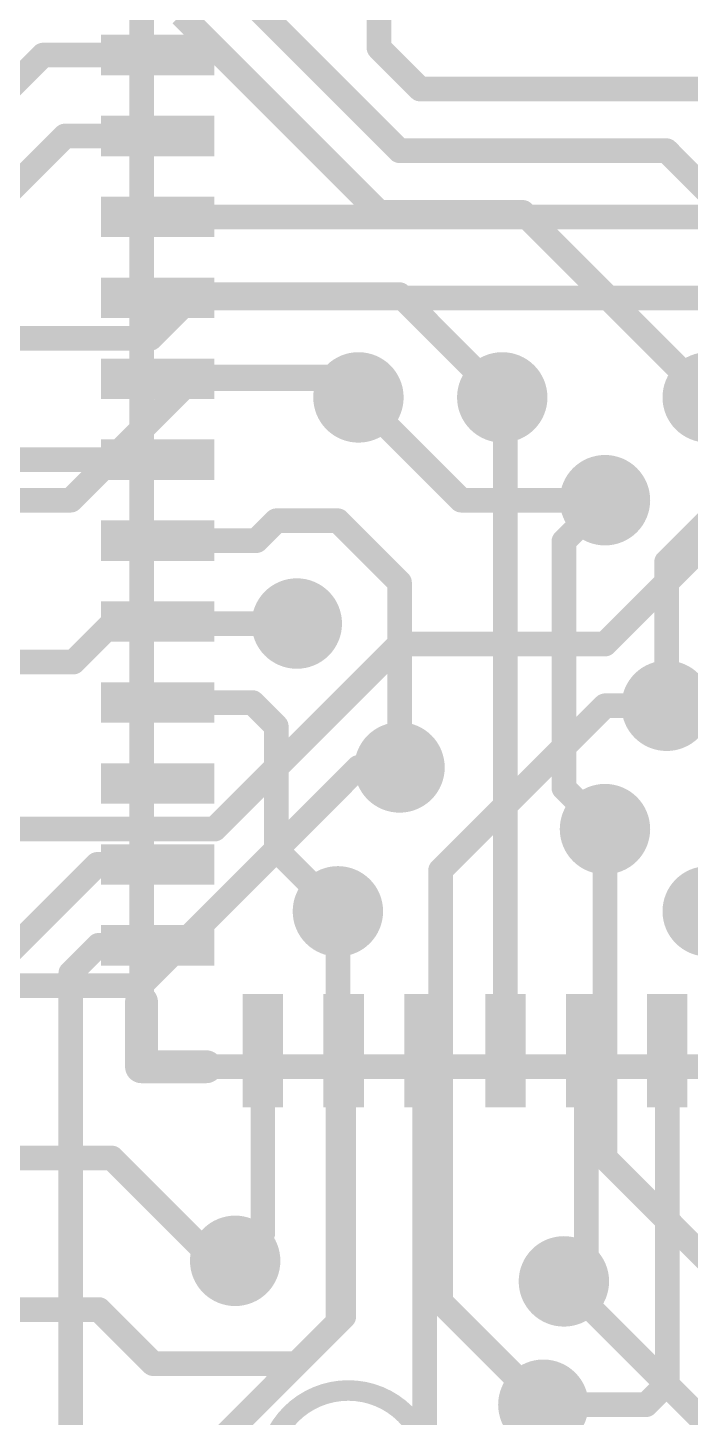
# Model space of a CAD drawing. Extents: x -34 to 73, y -65 to 31.
# Drawn here: x 25.26 to 29.36, y 9.7 to 18.29 of the extents above; entities that cross this region are included whole.
import ezdxf

# ---------------------------------------------------------------- set-up
doc = ezdxf.new("R2010")
doc.units = 0
for name, color, linetype in [('1', 12, 'CONTINUOUS'), ('16', 53, 'CONTINUOUS'), ('18', 110, 'CONTINUOUS'), ('21', 41, 'CONTINUOUS'), ('22', 40, 'CONTINUOUS'), ('51', 53, 'CONTINUOUS')]:
    doc.layers.add(name, color=color, linetype=linetype)

# ---------------------------------------------------------------- blocks, each defined once
blk = doc.blocks.new('RECT')
blk.add_solid([(-0.5, -0.5), (0.5, -0.5), (-0.5, 0.5), (0.5, 0.5)])
blk = doc.blocks.new('ROUNDV')
at = {"const_width": 0.5}
blk.add_lwpolyline([(0, -0.25, 1), (0, 0.25, 1), (0, -0.25)], format="xyb", dxfattribs=at)

msp = doc.modelspace()

# ---------------------------------------------------------------- linework, layer by layer
at = {"layer": '1', "const_width": 0.1524}
for points in [[(24.003, 16.764), (25.356, 18.117)], [(25.356, 18.117), (26.064, 18.117)], [(24.384, 16.51), (25.491, 17.617)], [(26.064, 17.617), (25.491, 17.617)], [(26.064, 17.117), (30.127, 17.117)], [(26.064, 16.617), (30.119, 16.617)], [(26.064, 16.117), (27.19, 16.117)], [(27.305, 16.002), (27.19, 16.117)], [(28.214, 15.982), (28.194, 16.002)], [(28.214, 11.967), (28.214, 15.982)], [(26.064, 15.617), (25.142, 15.617)], [(28.575, 15.113), (28.829, 15.367)], [(26.674, 15.117), (26.797, 15.24)], [(26.797, 15.24), (27.178, 15.24)], [(27.178, 15.24), (27.559, 14.859)], [(29.464, 15.24), (29.21, 14.986)], [(26.064, 15.117), (26.674, 15.117)], [(28.575, 13.589), (28.575, 15.113)], [(29.21, 14.986), (29.21, 14.097)], [(27.559, 14.859), (27.559, 13.716)], [(26.076, 14.605), (26.064, 14.617)], [(26.924, 14.605), (26.076, 14.605)], [(26.064, 14.117), (26.65, 14.117)], [(26.65, 14.117), (26.797, 13.97)], [(26.797, 13.97), (26.797, 13.208)], [(28.829, 13.335), (28.575, 13.589)], [(26.797, 13.208), (27.178, 12.827)], [(25.69, 13.117), (25.146, 12.573)], [(26.064, 13.117), (25.69, 13.117)], [(25.698, 12.617), (25.527, 12.446)], [(26.064, 12.617), (25.698, 12.617)], [(25.527, 12.446), (25.527, 8.636)], [(26.714, 10.839), (26.714, 11.967)], [(27.214, 10.323), (27.214, 11.967)], [(27.714, 9.299), (27.714, 11.967)], [(28.714, 11.967), (28.714, 10.68)], [(29.214, 11.967), (29.214, 9.91)], [(26.543, 10.668), (26.714, 10.839)], [(28.714, 10.68), (28.575, 10.541)], [(26.289, 9.398), (27.214, 10.323)], [(29.214, 9.91), (29.083, 9.779)], [(29.083, 9.779), (28.448, 9.779)]]:
    msp.add_lwpolyline(points, dxfattribs=at)
at = {"layer": '1', "const_width": 0.0762}
for points in [[(25.356, 18.1551, 1), (25.356, 18.0789)], [(25.3829, 18.0901, 1), (25.3291, 18.1439)], [(26.064, 18.0789, 1), (26.064, 18.1551)], [(25.491, 17.6551, 1), (25.491, 17.5789)], [(25.5179, 17.5901, 1), (25.4641, 17.6439)], [(26.064, 17.5789, 1), (26.064, 17.6551)], [(26.064, 17.1551, 1), (26.064, 17.0789)], [(26.064, 16.6551, 1), (26.064, 16.5789)], [(26.064, 16.1551, 1), (26.064, 16.0789)], [(27.2169, 16.1439, 1), (27.1631, 16.0901)], [(27.19, 16.0789, 1), (27.19, 16.1551)], [(27.2781, 15.9751, 1), (27.3319, 16.0289)], [(28.2209, 16.0289, 1), (28.1671, 15.9751)], [(28.2521, 15.982, 1), (28.1759, 15.982)], [(28.1871, 15.9551, 1), (28.2409, 16.0089)], [(26.064, 15.5789, 1), (26.064, 15.6551)], [(28.8559, 15.3401, 1), (28.8021, 15.3939)], [(26.797, 15.2781, 1), (26.797, 15.2019)], [(26.8239, 15.2131, 1), (26.7701, 15.2669)], [(27.2049, 15.2669, 1), (27.1511, 15.2131)], [(27.178, 15.2019, 1), (27.178, 15.2781)], [(26.064, 15.1551, 1), (26.064, 15.0789)], [(26.674, 15.0789, 1), (26.674, 15.1551)], [(26.6471, 15.1439, 1), (26.7009, 15.0901)], [(28.6131, 15.113, 1), (28.5369, 15.113)], [(28.5481, 15.1399, 1), (28.6019, 15.0861)], [(29.2481, 14.986, 1), (29.1719, 14.986)], [(29.1831, 15.0129, 1), (29.2369, 14.9591)], [(27.5971, 14.859, 1), (27.5209, 14.859)], [(27.5321, 14.8321, 1), (27.5859, 14.8859)], [(26.0909, 14.6439, 1), (26.0371, 14.5901)], [(26.076, 14.6431, 1), (26.076, 14.5669)], [(26.924, 14.5669, 1), (26.924, 14.6431)], [(26.0491, 14.5781, 1), (26.1029, 14.6319)], [(26.064, 14.1551, 1), (26.064, 14.0789)], [(26.6769, 14.1439, 1), (26.6231, 14.0901)], [(26.65, 14.0789, 1), (26.65, 14.1551)], [(29.1719, 14.097, 1), (29.2481, 14.097)], [(26.8351, 13.97, 1), (26.7589, 13.97)], [(26.7701, 13.9431, 1), (26.8239, 13.9969)], [(27.5209, 13.716, 1), (27.5971, 13.716)], [(28.6019, 13.6159, 1), (28.5481, 13.5621)], [(28.5369, 13.589, 1), (28.6131, 13.589)], [(28.8021, 13.3081, 1), (28.8559, 13.3619)], [(26.7589, 13.208, 1), (26.8351, 13.208)], [(26.8239, 13.2349, 1), (26.7701, 13.1811)], [(25.69, 13.1551, 1), (25.69, 13.0789)], [(25.7169, 13.0901, 1), (25.6631, 13.1439)], [(26.064, 13.0789, 1), (26.064, 13.1551)], [(27.1511, 12.8001, 1), (27.2049, 12.8539)], [(25.698, 12.6551, 1), (25.698, 12.5789)], [(25.7249, 12.5901, 1), (25.6711, 12.6439)], [(26.064, 12.5789, 1), (26.064, 12.6551)], [(25.5651, 12.446, 1), (25.4889, 12.446)], [(25.5001, 12.4729, 1), (25.5539, 12.4191)], [(26.7521, 11.967, 1), (26.6759, 11.967)], [(27.2521, 11.967, 1), (27.1759, 11.967)], [(27.7521, 11.967, 1), (27.6759, 11.967)], [(28.7521, 11.967, 1), (28.6759, 11.967)], [(29.2521, 11.967, 1), (29.1759, 11.967)], [(28.1759, 11.967, 1), (28.2521, 11.967)], [(26.7409, 10.8121, 1), (26.6871, 10.8659)], [(26.6759, 10.839, 1), (26.7521, 10.839)], [(26.5161, 10.6949, 1), (26.5699, 10.6411)], [(28.7409, 10.6531, 1), (28.6871, 10.7069)], [(28.6759, 10.68, 1), (28.7521, 10.68)], [(28.5481, 10.5679, 1), (28.6019, 10.5141)], [(27.2409, 10.2961, 1), (27.1871, 10.3499)], [(27.1759, 10.323, 1), (27.2521, 10.323)], [(29.2409, 9.8831, 1), (29.1871, 9.9369)], [(29.1759, 9.91, 1), (29.2521, 9.91)], [(28.448, 9.8171, 1), (28.448, 9.7409)], [(29.0561, 9.8059, 1), (29.1099, 9.7521)], [(29.083, 9.7409, 1), (29.083, 9.8171)]]:
    msp.add_lwpolyline(points, format="xyb", dxfattribs=at)
at = {"layer": '16', "const_width": 0.1524}
for points in [[(27.432, 18.161), (27.432, 20.701)], [(26.035, 19.05), (27.559, 17.526)], [(26.21, 18.367), (27.432, 17.145)], [(27.686, 17.907), (27.432, 18.161)], [(29.718, 17.907), (27.686, 17.907)], [(27.559, 17.526), (29.21, 17.526)], [(29.464, 17.272), (29.21, 17.526)], [(27.432, 17.145), (28.321, 17.145)], [(28.321, 17.145), (29.464, 16.002)], [(26.019, 16.367), (26.289, 16.637)], [(26.289, 16.637), (27.559, 16.637)], [(28.194, 16.002), (27.559, 16.637)], [(23.742, 16.367), (26.019, 16.367)], [(25.527, 15.367), (26.289, 16.129)], [(26.289, 16.129), (27.178, 16.129)], [(27.178, 16.129), (27.305, 16.002)], [(27.94, 15.367), (27.305, 16.002)], [(28.829, 14.478), (30.099, 15.748)], [(22.098, 15.367), (25.527, 15.367)], [(28.829, 15.367), (27.94, 15.367)], [(25.543, 14.367), (25.781, 14.605)], [(25.781, 14.605), (26.924, 14.605)], [(27.559, 14.478), (26.416, 13.335)], [(27.94, 14.478), (27.559, 14.478)], [(28.321, 14.478), (27.94, 14.478)], [(28.321, 14.478), (28.829, 14.478)], [(23.742, 14.367), (25.543, 14.367)], [(28.829, 14.097), (27.813, 13.081)], [(29.21, 14.097), (28.829, 14.097)], [(25.956, 12.367), (27.305, 13.716)], [(27.305, 13.716), (27.559, 13.716)], [(26.416, 13.335), (21.971, 13.335)], [(28.829, 11.303), (28.829, 13.335)], [(27.813, 13.081), (27.813, 10.414)], [(27.178, 10.287), (27.178, 12.827)], [(23.742, 12.367), (25.956, 12.367)], [(25.781, 11.303), (18.161, 11.303)], [(26.416, 10.668), (25.781, 11.303)], [(29.845, 10.287), (28.829, 11.303)], [(26.416, 10.668), (26.543, 10.668)], [(28.575, 10.541), (29.591, 9.525)], [(27.813, 10.414), (28.448, 9.779)], [(23.742, 10.367), (25.701, 10.367)], [(25.701, 10.367), (26.035, 10.033)], [(26.924, 10.033), (27.178, 10.287)], [(26.035, 10.033), (26.924, 10.033)]]:
    msp.add_lwpolyline(points, dxfattribs=at)
at = {"layer": '16', "const_width": 0.0762}
for points in [[(27.3939, 18.161, 1), (27.4701, 18.161)], [(27.4589, 18.1879, 1), (27.4051, 18.1341)], [(27.686, 17.9451, 1), (27.686, 17.8689)], [(27.6591, 17.8801, 1), (27.7129, 17.9339)], [(27.559, 17.5641, 1), (27.559, 17.4879)], [(29.2369, 17.5529, 1), (29.1831, 17.4991)], [(29.21, 17.4879, 1), (29.21, 17.5641)], [(27.5321, 17.4991, 1), (27.5859, 17.5529)], [(27.432, 17.1831, 1), (27.432, 17.1069)], [(27.4051, 17.1181, 1), (27.4589, 17.1719)], [(28.3479, 17.1719, 1), (28.2941, 17.1181)], [(28.321, 17.1069, 1), (28.321, 17.1831)], [(26.289, 16.6751, 1), (26.289, 16.5989)], [(26.3159, 16.6101, 1), (26.2621, 16.6639)], [(27.5859, 16.6639, 1), (27.5321, 16.6101)], [(27.559, 16.5989, 1), (27.559, 16.6751)], [(25.9921, 16.3939, 1), (26.0459, 16.3401)], [(26.019, 16.3289, 1), (26.019, 16.4051)], [(26.289, 16.1671, 1), (26.289, 16.0909)], [(26.3159, 16.1021, 1), (26.2621, 16.1559)], [(27.2049, 16.1559, 1), (27.1511, 16.1021)], [(27.178, 16.0909, 1), (27.178, 16.1671)], [(27.3319, 16.0289, 1), (27.2781, 15.9751)], [(27.2781, 15.9751, 1), (27.3319, 16.0289)], [(28.1671, 15.9751, 1), (28.2209, 16.0289)], [(25.5001, 15.3939, 1), (25.5539, 15.3401)], [(25.527, 15.3289, 1), (25.527, 15.4051)], [(27.94, 15.4051, 1), (27.94, 15.3289)], [(27.9131, 15.3401, 1), (27.9669, 15.3939)], [(28.829, 15.3289, 1), (28.829, 15.4051)], [(25.781, 14.6431, 1), (25.781, 14.5669)], [(25.8079, 14.5781, 1), (25.7541, 14.6319)], [(26.924, 14.5669, 1), (26.924, 14.6431)], [(27.559, 14.5161, 1), (27.559, 14.4399)], [(27.5859, 14.4511, 1), (27.5321, 14.5049)], [(27.94, 14.5161, 1), (27.94, 14.4399)], [(27.94, 14.4399, 1), (27.94, 14.5161)], [(28.321, 14.5161, 1), (28.321, 14.4399)], [(28.321, 14.4399, 1), (28.321, 14.5161)], [(28.8021, 14.5049, 1), (28.8559, 14.4511)], [(28.829, 14.4399, 1), (28.829, 14.5161)], [(25.5161, 14.3939, 1), (25.5699, 14.3401)], [(25.543, 14.3289, 1), (25.543, 14.4051)], [(28.829, 14.1351, 1), (28.829, 14.0589)], [(28.8559, 14.0701, 1), (28.8021, 14.1239)], [(29.21, 14.0589, 1), (29.21, 14.1351)], [(27.305, 13.7541, 1), (27.305, 13.6779)], [(27.3319, 13.6891, 1), (27.2781, 13.7429)], [(27.559, 13.6779, 1), (27.559, 13.7541)], [(26.3891, 13.3619, 1), (26.4429, 13.3081)], [(26.416, 13.2969, 1), (26.416, 13.3731)], [(28.8671, 13.335, 1), (28.7909, 13.335)], [(27.8511, 13.081, 1), (27.7749, 13.081)], [(27.7861, 13.1079, 1), (27.8399, 13.0541)], [(27.2161, 12.827, 1), (27.1399, 12.827)], [(25.9291, 12.3939, 1), (25.9829, 12.3401)], [(25.956, 12.3289, 1), (25.956, 12.4051)], [(25.8079, 11.3299, 1), (25.7541, 11.2761)], [(25.781, 11.2649, 1), (25.781, 11.3411)], [(28.7909, 11.303, 1), (28.8671, 11.303)], [(28.8559, 11.3299, 1), (28.8021, 11.2761)], [(26.416, 10.7061, 1), (26.416, 10.6299)], [(26.3891, 10.6411, 1), (26.4429, 10.6949)], [(26.543, 10.6299, 1), (26.543, 10.7061)], [(28.6019, 10.5679, 1), (28.5481, 10.5141)], [(27.8399, 10.4409, 1), (27.7861, 10.3871)], [(25.7279, 10.3939, 1), (25.6741, 10.3401)], [(25.701, 10.3289, 1), (25.701, 10.4051)], [(27.7749, 10.414, 1), (27.8511, 10.414)], [(27.1399, 10.287, 1), (27.2161, 10.287)], [(27.2049, 10.2601, 1), (27.1511, 10.3139)], [(26.035, 10.0711, 1), (26.035, 9.9949)], [(26.0081, 10.0061, 1), (26.0619, 10.0599)], [(26.8971, 10.0599, 1), (26.9509, 10.0061)], [(26.924, 9.9949, 1), (26.924, 10.0711)], [(28.4211, 9.7521, 1), (28.4749, 9.8059)]]:
    msp.add_lwpolyline(points, format="xyb", dxfattribs=at)
at = {"layer": '21', "const_width": 0.2032}
for points in [[(25.964, 11.867), (25.964, 12.267)], [(26.364, 11.867), (25.964, 11.867)]]:
    msp.add_lwpolyline(points, dxfattribs=at)
at = {"layer": '21', "const_width": 0.1016}
for points in [[(26.0148, 12.267, 1), (25.9132, 12.267)], [(25.964, 11.9178, 1), (25.964, 11.8162)], [(26.364, 11.8162, 1), (26.364, 11.9178)], [(25.9132, 11.867, 1), (26.0148, 11.867)]]:
    msp.add_lwpolyline(points, format="xyb", dxfattribs=at)
at = {"layer": '22', "const_width": 0.127}
msp.add_lwpolyline([(27.242, 8.867, 1), (27.242, 9.867, 1), (27.242, 8.867)], format="xyb", dxfattribs=at)
at = {"layer": '51', "const_width": 0.1524}
for points in [[(25.964, 18.867), (25.964, 11.867)], [(25.964, 11.867), (32.964, 11.867)]]:
    msp.add_lwpolyline(points, dxfattribs=at)
at = {"layer": '51', "const_width": 0.0762}
for points in [[(25.964, 11.9051, 1), (25.964, 11.8289)], [(25.9259, 11.867, 1), (26.0021, 11.867)]]:
    msp.add_lwpolyline(points, format="xyb", dxfattribs=at)

# ---------------------------------------------------------------- block references
at = {"layer": '1', "xscale": 0.7, "yscale": 0.25}
for p in [(26.064, 18.117), (26.064, 17.617), (26.064, 17.117), (26.064, 16.617), (26.064, 16.117), (26.064, 15.617), (26.064, 15.117), (26.064, 14.617), (26.064, 14.117), (26.064, 13.617), (26.064, 13.117), (26.064, 12.617)]:
    msp.add_blockref('RECT', p, dxfattribs=at)
at = {"layer": '1', "xscale": 0.7, "yscale": 0.25, "rotation": 90}
for p in [(26.714, 11.967), (27.214, 11.967), (27.714, 11.967), (28.214, 11.967), (28.714, 11.967), (29.214, 11.967)]:
    msp.add_blockref('RECT', p, dxfattribs=at)
at = {"layer": '18', "xscale": 0.5588, "yscale": 0.5588}
for p in [(27.305, 16.002), (27.305, 16.002), (28.194, 16.002), (28.194, 16.002), (29.464, 16.002), (29.464, 16.002), (28.829, 15.367), (28.829, 15.367), (26.924, 14.605), (26.924, 14.605), (29.21, 14.097), (29.21, 14.097), (27.559, 13.716), (27.559, 13.716), (28.829, 13.335), (28.829, 13.335), (27.178, 12.827), (27.178, 12.827), (29.464, 12.827), (29.464, 12.827), (26.543, 10.668), (26.543, 10.668), (28.575, 10.541), (28.575, 10.541), (28.448, 9.779), (28.448, 9.779)]:
    msp.add_blockref('ROUNDV', p, dxfattribs=at)
at = {"layer": '51', "xscale": 0.4, "yscale": 0.25}
for p in [(26.164, 18.117), (26.164, 17.617), (26.164, 17.117), (26.164, 16.617), (26.164, 16.117), (26.164, 15.617), (26.164, 15.117), (26.164, 14.617), (26.164, 14.117), (26.164, 13.617), (26.164, 13.117), (26.164, 12.617)]:
    msp.add_blockref('RECT', p, dxfattribs=at)
at = {"layer": '51', "xscale": 0.4, "yscale": 0.25, "rotation": 90}
for p in [(26.714, 12.067), (27.214, 12.067), (27.714, 12.067), (28.214, 12.067), (28.714, 12.067), (29.214, 12.067)]:
    msp.add_blockref('RECT', p, dxfattribs=at)

doc.saveas('drawing.dxf')
